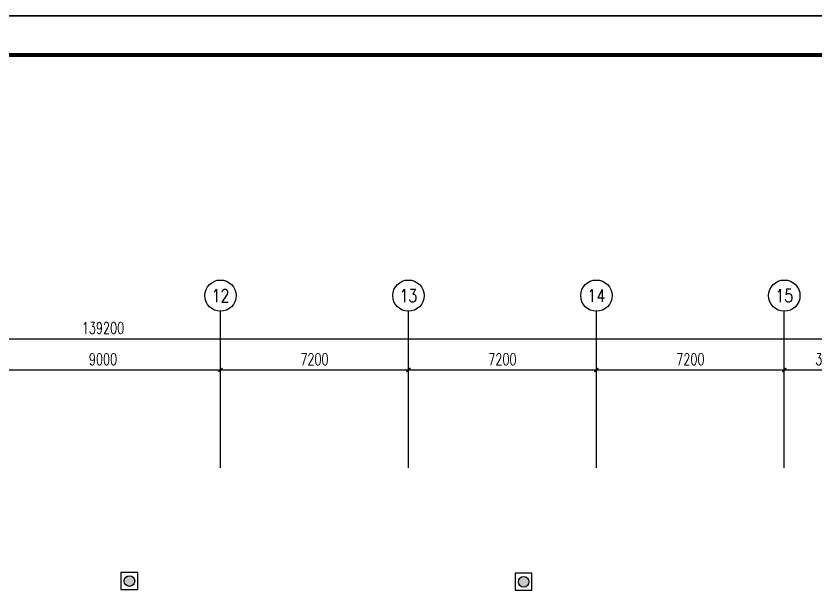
# Model space of a CAD drawing. Extents: x 1398449 to 2142961, y 256969 to 1032940.
# Drawn here: x 1585257 to 1615867, y 323987 to 346069 of the extents above; entities that cross this region are included whole.
import ezdxf
from ezdxf.enums import TextEntityAlignment as Align

# ---------------------------------------------------------------- set-up
doc = ezdxf.new("R2010")
doc.units = 0
doc.header["$LTSCALE"] = 1500
doc.header["$PDSIZE"] = 50
for name, color, linetype in [('1-建筑底图', 8, 'Continuous'), ('AXIS_TEXT', 7, 'Continuous'), ('BTTK', 7, 'Continuous'), ('PUB_TITLE', 4, 'Continuous'), ('党校-主楼（一期）参照$0$PUB_TITLE', 7, 'Continuous'), ('防火分区', 8, 'Continuous')]:
    doc.layers.add(name, color=color, linetype=linetype)
doc.layers.add('yichutu', color=7, linetype='Continuous', true_color=0xffffff, plot=False)
doc.styles.add('_TCH_AXIS', font='COMPLEX', dxfattribs={"bigfont": 'GBCBIG'})
doc.styles.add('_TCH_DIM_T3', font='SIMPLEX', dxfattribs={"width": 0.705882, "bigfont": 'GBCBIG'})
doc.styles.add('COMPLEX', font='COMPLEX')
doc.styles.add('HZ(TK)', font='geniso.shx', dxfattribs={"width": 0.9, "bigfont": 'hztxt.shx'})
doc.styles.get("Standard").update_dxf_attribs({"font": 'gbeitc.shx', "bigfont": 'gbcbig.shx'})
doc.linetypes.add('JIEDI', pattern='A,1.25,-0.25,0.25,-0.25,0.625,["/",Standard,S=0.6,R=0,X=0,Y=-0.3],0.625,-0.25,0.25,-0.25', length=4)
doc.dimstyles.new('_TCH_ARCH&&150', dxfattribs={"dimtxt": 446.25, "dimasz": 150, "dimexe": 375, "dimexo": 450, "dimgap": 189.375, "dimtad": 1, "dimdec": 0, "dimzin": 0, "dimdsep": 46, "dimtxsty": '_TCH_DIM_T3', "dimblk": 'ARCHTICK', "dimcen": 0.09, "dimclrt": 7, "dimazin": 2, "dimtfac": 1, "dimtdec": 0, "dimtix": 1, "dimtmove": 2, "dimatfit": 3, "dimfxl": 1, "dimtolj": 1, "dimtzin": 0, "dimarcsym": 0})

# ---------------------------------------------------------------- blocks, each defined once
blk = doc.blocks.new('A$C2CDD3BEF')
at = {"layer": '防火分区'}
h = blk.add_hatch(color=7, dxfattribs=at)
h.dxf.hatch_style = 1
edge = h.paths.add_edge_path()
edge.add_arc((460, 446), 282, 0, 360)
at = {"layer": '防火分区', "color": 7}
blk.add_lwpolyline([(0, 0), (900, 0), (900, 900), (0, 900)], close=True, dxfattribs=at)
blk.add_circle((460, 446), 282, dxfattribs=at)
blk = doc.blocks.new('_ArchTick')
at = {"color": 0, "linetype": 'ByBlock', "const_width": 0.4}
blk.add_lwpolyline([(-0.5, -0.5), (0.5, 0.5)], dxfattribs=at)
blk = doc.blocks.new('*D526')
at = {"layer": '1-建筑底图', "color": 0, "lineweight": -2, "transparency": 16777216}
for p, q in [((65000, 41881), (65000, 45556)), ((74000, 41881), (74000, 45556)), ((65000, 45181), (74000, 45181))]:
    blk.add_line(p, q, dxfattribs=at)
at = {"layer": 'Defpoints', "color": 0}
for p in [(74000, 45181), (65000, 41431), (74000, 41431)]:
    blk.add_point(p, dxfattribs=at)
at = {"layer": '1-建筑底图', "color": 0, "lineweight": -2, "transparency": 16777216, "xscale": 150, "yscale": 150, "zscale": 150, "rotation": 180}
blk.add_blockref('_ArchTick', (65000, 45181), dxfattribs=at)
at = {"layer": '1-建筑底图', "color": 0, "lineweight": -2, "transparency": 16777216, "xscale": 150, "yscale": 150, "zscale": 150}
blk.add_blockref('_ArchTick', (74000, 45181), dxfattribs=at)
at = {"layer": '1-建筑底图', "color": 7, "transparency": 16777216, "insert": (69500, 45593), "char_height": 446.2, "attachment_point": 5, "style": '_TCH_DIM_T3'}
blk.add_mtext('\\A1;9000', dxfattribs=at)
blk = doc.blocks.new('*D527')
at = {"layer": '1-建筑底图', "color": 0, "lineweight": -2, "transparency": 16777216}
for p, q in [((74000, 41881), (74000, 45556)), ((81200, 41881), (81200, 45556)), ((74000, 45181), (81200, 45181))]:
    blk.add_line(p, q, dxfattribs=at)
at = {"layer": 'Defpoints', "color": 0}
for p in [(81200, 45181), (74000, 41431), (81200, 41431)]:
    blk.add_point(p, dxfattribs=at)
at = {"layer": '1-建筑底图', "color": 0, "lineweight": -2, "transparency": 16777216, "xscale": 150, "yscale": 150, "zscale": 150, "rotation": 180}
blk.add_blockref('_ArchTick', (74000, 45181), dxfattribs=at)
at = {"layer": '1-建筑底图', "color": 0, "lineweight": -2, "transparency": 16777216, "xscale": 150, "yscale": 150, "zscale": 150}
blk.add_blockref('_ArchTick', (81200, 45181), dxfattribs=at)
at = {"layer": '1-建筑底图', "color": 7, "transparency": 16777216, "insert": (77600, 45593), "char_height": 446.2, "attachment_point": 5, "style": '_TCH_DIM_T3'}
blk.add_mtext('\\A1;7200', dxfattribs=at)
blk = doc.blocks.new('*D528')
at = {"layer": '1-建筑底图', "color": 0, "lineweight": -2, "transparency": 16777216}
for p, q in [((81200, 41881), (81200, 45556)), ((88400, 41881), (88400, 45556)), ((81200, 45181), (88400, 45181))]:
    blk.add_line(p, q, dxfattribs=at)
at = {"layer": 'Defpoints', "color": 0}
for p in [(88400, 45181), (81200, 41431), (88400, 41431)]:
    blk.add_point(p, dxfattribs=at)
at = {"layer": '1-建筑底图', "color": 0, "lineweight": -2, "transparency": 16777216, "xscale": 150, "yscale": 150, "zscale": 150, "rotation": 180}
blk.add_blockref('_ArchTick', (81200, 45181), dxfattribs=at)
at = {"layer": '1-建筑底图', "color": 0, "lineweight": -2, "transparency": 16777216, "xscale": 150, "yscale": 150, "zscale": 150}
blk.add_blockref('_ArchTick', (88400, 45181), dxfattribs=at)
at = {"layer": '1-建筑底图', "color": 7, "transparency": 16777216, "insert": (84800, 45593), "char_height": 446.2, "attachment_point": 5, "style": '_TCH_DIM_T3'}
blk.add_mtext('\\A1;7200', dxfattribs=at)
blk = doc.blocks.new('*D529')
at = {"layer": '1-建筑底图', "color": 0, "lineweight": -2, "transparency": 16777216}
for p, q in [((88400, 41881), (88400, 45556)), ((95600, 41881), (95600, 45556)), ((88400, 45181), (95600, 45181))]:
    blk.add_line(p, q, dxfattribs=at)
at = {"layer": 'Defpoints', "color": 0}
for p in [(95600, 45181), (88400, 41431), (95600, 41431)]:
    blk.add_point(p, dxfattribs=at)
at = {"layer": '1-建筑底图', "color": 0, "lineweight": -2, "transparency": 16777216, "xscale": 150, "yscale": 150, "zscale": 150, "rotation": 180}
blk.add_blockref('_ArchTick', (88400, 45181), dxfattribs=at)
at = {"layer": '1-建筑底图', "color": 0, "lineweight": -2, "transparency": 16777216, "xscale": 150, "yscale": 150, "zscale": 150}
blk.add_blockref('_ArchTick', (95600, 45181), dxfattribs=at)
at = {"layer": '1-建筑底图', "color": 7, "transparency": 16777216, "insert": (92000, 45593), "char_height": 446.2, "attachment_point": 5, "style": '_TCH_DIM_T3'}
blk.add_mtext('\\A1;7200', dxfattribs=at)
blk = doc.blocks.new('*D530')
at = {"layer": '1-建筑底图', "color": 0, "lineweight": -2, "transparency": 16777216}
for p, q in [((95600, 41881), (95600, 45556)), ((99050, 41881), (99050, 45556)), ((95600, 45181), (99050, 45181))]:
    blk.add_line(p, q, dxfattribs=at)
at = {"layer": 'Defpoints', "color": 0}
for p in [(99050, 45181), (95600, 41431), (99050, 41431)]:
    blk.add_point(p, dxfattribs=at)
at = {"layer": '1-建筑底图', "color": 0, "lineweight": -2, "transparency": 16777216, "xscale": 150, "yscale": 150, "zscale": 150, "rotation": 180}
blk.add_blockref('_ArchTick', (95600, 45181), dxfattribs=at)
at = {"layer": '1-建筑底图', "color": 0, "lineweight": -2, "transparency": 16777216, "xscale": 150, "yscale": 150, "zscale": 150}
blk.add_blockref('_ArchTick', (99050, 45181), dxfattribs=at)
at = {"layer": '1-建筑底图', "color": 7, "transparency": 16777216, "insert": (97325, 45593), "char_height": 446.2, "attachment_point": 5, "style": '_TCH_DIM_T3'}
blk.add_mtext('\\A1;3450', dxfattribs=at)
blk = doc.blocks.new('*D474')
at = {"layer": '1-建筑底图', "color": 0, "lineweight": -2, "transparency": 16777216}
for p, q in [((-100, 41881), (-100, 46756)), ((139100, 41881), (139100, 46756)), ((-100, 46381), (139100, 46381))]:
    blk.add_line(p, q, dxfattribs=at)
at = {"layer": 'Defpoints', "color": 0}
for p in [(139100, 46381), (-100, 41431), (139100, 41431)]:
    blk.add_point(p, dxfattribs=at)
at = {"layer": '1-建筑底图', "color": 0, "lineweight": -2, "transparency": 16777216, "xscale": 150, "yscale": 150, "zscale": 150, "rotation": 180}
blk.add_blockref('_ArchTick', (-100, 46381), dxfattribs=at)
at = {"layer": '1-建筑底图', "color": 0, "lineweight": -2, "transparency": 16777216, "xscale": 150, "yscale": 150, "zscale": 150}
blk.add_blockref('_ArchTick', (139100, 46381), dxfattribs=at)
at = {"layer": '1-建筑底图', "color": 7, "transparency": 16777216, "insert": (69500, 46793), "char_height": 446.2, "attachment_point": 5, "style": '_TCH_DIM_T3'}
blk.add_mtext('\\A1;139200', dxfattribs=at)
blk = doc.blocks.new('_AXISO')
blk.add_circle((0, 0), 0.5)
at = {"layer": 'AXIS_TEXT', "style": 'COMPLEX', "width": 1.041667}
blk.add_attdef('A', text='', height=0.56, dxfattribs=at).set_placement((-0.25, -0.28), (0.25, -0.28), align=Align.FIT)
blk = doc.blocks.new('vhtemplate_2020年新竖式图框_A1_1_2', base_point=(-420.5, 0))
at = {"layer": 'PUB_TITLE', "color": 7}
blk.add_lwpolyline([(-420.5, 594), (841, 594), (841, 0), (-420.5, 0)], close=True, dxfattribs=at)
at = {"layer": 'PUB_TITLE', "const_width": 1}
blk.add_lwpolyline([(-395.5, 10), (831, 10), (831, 584), (-395.5, 584)], close=True, dxfattribs=at)
at = {"layer": 'BTTK', "color": 4, "style": 'HZ(TK)', "width": 0.9}
for tag, p in [('合作单位', (796, 511.5)), ('建设单位', (796, 209.5)), ('工程名称', (796, 176.5)), ('子项名称', (806, 160)), ('图纸名称', (796, 141))]:
    blk.add_attdef(tag, text='', height=3.5, dxfattribs=at).set_placement(p, align=Align.MIDDLE_CENTER)
for tag, p in [('注册证书号', (808.5, 309.01)), ('注册印章号', (808.5, 301.01)), ('设计号', (806, 193)), ('图别', (789.75, 34)), ('图号', (822.25, 34)), ('版本号', (789.75, 26)), ('日期', (822.25, 26))]:
    blk.add_attdef(tag, text='', height=3.5, dxfattribs=at).set_placement(p, align=Align.MIDDLE)
blk = doc.blocks.new('yct-1261-594-189225-89100-150-1004.0')
at = {"layer": 'yichutu', "color": 7, "true_color": 0xffffff}
blk.add_lwpolyline([(0, 0), (0, 89100), (189225, 89100), (189225, 0)], close=True, dxfattribs=at)
blk = doc.blocks.new('1-五层建筑底图')
at = {"layer": '1-建筑底图'}
for p, q in [((74000, 41430.7), (74000, 47430.7)), ((81200, 41430.7), (81200, 47430.7)), ((88400, 41430.7), (88400, 47430.7)), ((95600, 41430.7), (95600, 47430.7))]:
    blk.add_line(p, q, dxfattribs=at)
ref = blk.add_blockref('_AXISO', (74000, 48030.7), dxfattribs=dict(at, xscale=1200, yscale=1200, zscale=1200))
ref.add_attrib('A', '12', dxfattribs={"layer": 'AXIS_TEXT', "height": 492.67, "style": '_TCH_AXIS'}).set_placement((73659.8, 47784.3), (74340.2, 47784.3), align=Align.FIT)
ref = blk.add_blockref('_AXISO', (81200, 48030.7), dxfattribs=dict(at, xscale=1200, yscale=1200, zscale=1200))
ref.add_attrib('A', '13', dxfattribs={"layer": 'AXIS_TEXT', "height": 492.67, "style": '_TCH_AXIS'}).set_placement((80859.8, 47784.3), (81540.2, 47784.3), align=Align.FIT)
ref = blk.add_blockref('_AXISO', (88400, 48030.7), dxfattribs=dict(at, xscale=1200, yscale=1200, zscale=1200))
ref.add_attrib('A', '14', dxfattribs={"layer": 'AXIS_TEXT', "height": 471.11, "style": '_TCH_AXIS'}).set_placement((88052.3, 47795.1), (88747.7, 47795.1), align=Align.FIT)
ref = blk.add_blockref('_AXISO', (95600, 48030.7), dxfattribs=dict(at, xscale=1200, yscale=1200, zscale=1200))
ref.add_attrib('A', '15', dxfattribs={"layer": 'AXIS_TEXT', "height": 492.67, "style": '_TCH_AXIS'}).set_placement((95259.8, 47784.3), (95940.2, 47784.3), align=Align.FIT)
at = {"layer": '1-建筑底图', "xscale": 0.7200000000000001, "yscale": 0.7200000000000001, "zscale": 0.7200000000000001}
for p in [(70180.8, 36769.7), (85283.8, 36739.7)]:
    blk.add_blockref('A$C2CDD3BEF', p, dxfattribs=at)
at = {"layer": '1-建筑底图'}
for p1, p2, distance, picture, middle in [((-100, 41430.7), (139100, 41430.7), 4950, '*D474', (69500, 46793.2)), ((65000, 41430.7), (74000, 41430.7), 3750, '*D526', (69500, 45593.2)), ((74000, 41430.7), (81200, 41430.7), 3750, '*D527', (77600, 45593.2)), ((81200, 41430.7), (88400, 41430.7), 3750, '*D528', (84800, 45593.2)), ((88400, 41430.7), (95600, 41430.7), 3750, '*D529', (92000, 45593.2)), ((95600, 41430.7), (99050, 41430.7), 3750, '*D530', (97325, 45593.2))]:
    dim = blk.add_aligned_dim(p1=p1, p2=p2, distance=distance, dimstyle='_TCH_ARCH&&150', dxfattribs=at)
    dim.commit()
    dim.dimension.update_dxf_attribs({"geometry": picture, "text_midpoint": middle})

msp = doc.modelspace()

# ---------------------------------------------------------------- linework, layer by layer
at = {"layer": '党校-主楼（一期）参照$0$PUB_TITLE'}
msp.add_lwpolyline([(1498789.3, 256969), (1687939.3, 256969), (1687939.3, 346069), (1498789.3, 346069)], close=True, dxfattribs=at)
at = {"layer": '党校-主楼（一期）参照$0$PUB_TITLE', "const_width": 150}
msp.add_lwpolyline([(1502539.3, 258469), (1686439.3, 258469), (1686439.3, 344569), (1502539.3, 344569)], close=True, dxfattribs=at)

# ---------------------------------------------------------------- block references
at = {"xscale": 150, "yscale": 150, "zscale": 150}
msp.add_blockref('vhtemplate_2020年新竖式图框_A1_1_2', (1498714.3, 256969), dxfattribs=at)
at = {"layer": '1-建筑底图', "linetype": 'JIEDI'}
msp.add_blockref('1-五层建筑底图', (1519091, 287317.1), dxfattribs=at)
at = {"layer": 'yichutu'}
msp.add_blockref('yct-1261-594-189225-89100-150-1004.0', (1498714.3, 256969), dxfattribs=at)

doc.saveas('drawing.dxf')
